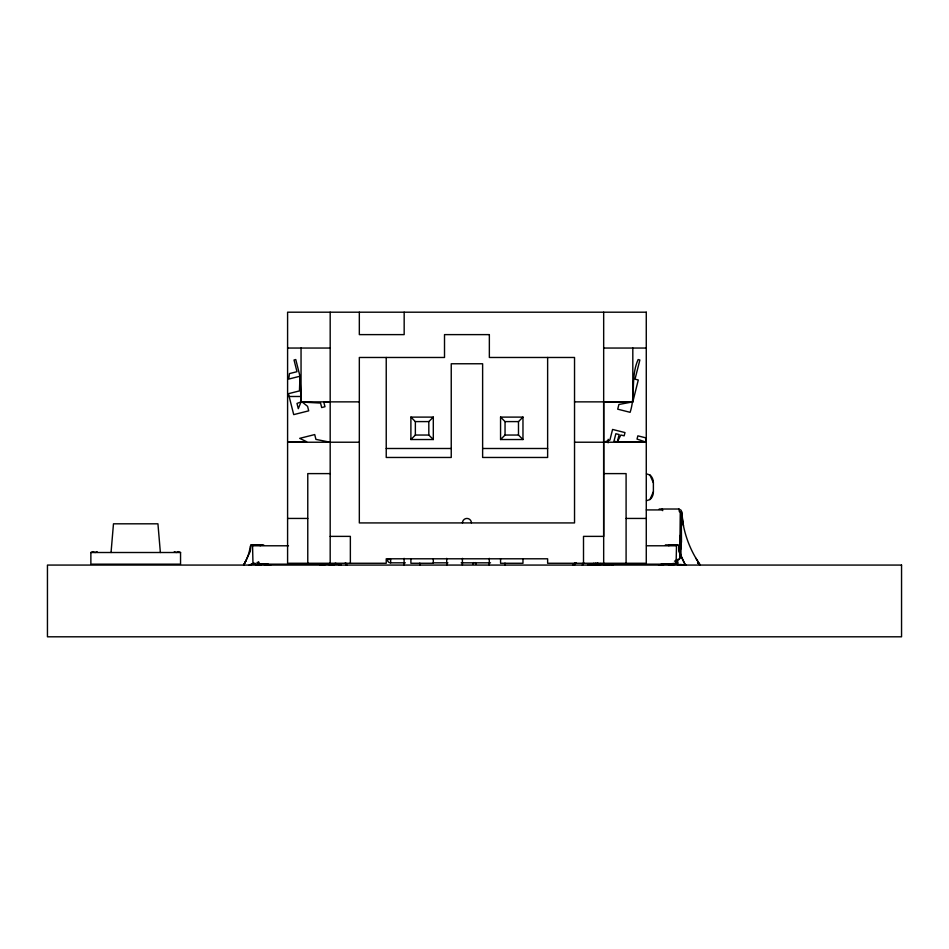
<?xml version="1.0" encoding="UTF-8"?>
<svg xmlns="http://www.w3.org/2000/svg" width="949" height="949" viewBox="0 0 949 949"><rect width="100%" height="100%" fill="white"/><g stroke="black" fill="none" stroke-linecap="round" stroke-linejoin="round"><path stroke-width="1.42" d="M603.671 563.279L603.671 401.878L632.817 401.878L638.286 379.991L635.011 379.161L639.863 359.991L638.131 359.552C630.492 376.48 635.806 395.14 630.112 412.317L617.716 409.173L618.902 404.476L632.817 401.878L632.817 348.046M681.477 542.33L681.252 510.372L678.926 509.02L659.199 509.02M680.326 535.212L680.172 557.253L679.377 559.175L676.601 559.708M111.045 552.508L113.477 523.812L157.937 523.812L160.369 552.508M263.692 544.892L251.651 544.892L250.299 546.233A48.945 48.648 19.7 0 1 245.981 560.645L243.751 565.07L250.299 551.322L250.975 545.07L260.536 544.892L260.216 545.782L260.429 544.951L262.102 544.892M301.047 348.046L301.047 401.878L298.306 408.675L296.99 403.432L301.047 401.878L359.327 401.866M646.494 500.728L649.935 499.53L653.386 491.76L653.386 482.792A8.968 6.904 -90 0 0 649.935 475.034L646.494 473.824M582.544 565.07L583.659 562.852L582.354 565.07M243.561 565.07L245.981 560.645M574.465 565.07L576.019 562.686M575.094 563.481L573.243 565.07L574.465 563.433M410.893 439.529L415.365 435.045L428.818 435.045L433.302 439.529L410.893 439.529L410.893 417.109L433.302 417.109L433.302 439.529M428.818 435.045L428.818 421.593L433.302 417.109M500.562 439.529L505.046 435.045L518.486 435.045L522.97 439.529L500.562 439.529L500.562 417.109L522.97 417.109L522.97 439.529M500.562 417.109L505.046 421.593L518.486 421.593L522.97 417.109M335.412 563.789L333.894 565.07L328.401 564.441M667.147 564.216L672.687 565.07L674.964 563.16L679.733 565.07L674.929 563.789M675.783 561.927L678.025 561.927A2.242 2.242 0 0 1 675.783 564.169L675.783 561.927L677.42 560.835L674.49 561.144M264.759 564.37L270.477 565.07L261.924 564.216L256.384 565.07L254.142 563.789L249.338 565.07L254.107 563.16M591.535 563.967L588.131 565.07L592.935 563.789L595.177 565.07L600.159 564.157L609.27 565.07L603.552 564.37L609.27 565.07L605.355 564.169M666.767 564.192L673.968 563.481L670.409 565.07L676.174 563.338L676.756 564.299L685.997 565.07L680.575 564.489M670.623 564.952L671.56 564.465M671.026 564.726L671.845 564.323M265.435 563.943L264.557 564.358L270.477 565.07L266.693 564.169M603.35 564.358L604.228 563.943M97.095 551.618L95.161 552.508L93.061 551.618L90.867 552.508L90.867 564.169L180.547 564.169L180.547 552.508L178.353 551.618L176.253 552.508L174.319 551.618M603.671 442.234L609.887 440.087L612.579 429.446L624.988 432.578L624.157 435.828L620.883 434.998L617.277 441.961L613.979 441.131L615.854 433.729L619.151 434.559L617.277 441.961L646.269 442.234L645.534 437.774L637.858 435.84L637.028 439.09L646.269 442.234L574.536 442.222M249.338 565.07L253.881 563.599M321.462 564.631L325.721 564.358L319.801 565.07L324.072 564.643L319.801 565.07L323.146 564.252M662.378 564.169L658.594 565.07L662.865 564.643M254.866 563.789L256.384 565.07L261.366 564.157M255.02 563.231L256.384 565.07L263.312 563.991L270.477 565.07L266.147 564.596M324.095 564.418L319.801 565.07L324.534 564.501M675.569 560.444L678.416 560.017L679.887 558.261L680.492 511.713L680.611 554.536L681.311 511.713L681.121 548.736L680.896 535.402M324.095 564.548L319.801 565.07L327.678 563.92L333.894 565.07L335.258 563.231L340.94 565.07L337.358 563.635M663.327 564.501L658.594 565.07L663.636 563.943L664.312 564.37L658.594 565.07L665.759 563.991L672.687 565.07M671.643 564.928L674.134 564.631M256.384 565.07L261.877 564.441M250.975 545.07L260.429 544.951L251.651 544.892M591.441 564.726L587.561 565.07L595.652 564.204L600.646 564.774M594.027 564.513L596.613 564.287L597.348 563.338L599.673 564.026M666.803 564.347L672.604 563.991M330.181 401.878L323.834 402.234L324.973 406.73L321.687 407.56L320.548 403.064L302.28 402.091L307.583 406.338L308.71 410.834L293.716 414.618L288.425 393.693L299.457 390.905L299.979 376.231L295.768 359.541L294.024 359.991L296.99 371.7L289.457 373.598L288.733 379.066L299.979 376.231L301.047 401.878M287.594 348.046L330.181 348.046M603.671 348.046L646.269 348.046M289.054 396.492L300.786 396.492M574.536 401.866L632.817 401.878M410.893 417.109L415.365 421.593L428.818 421.593M359.327 442.222L287.594 442.234L306.646 441.724L299.706 438.355L314.712 434.571L315.922 439.387L330.181 442.234M386.231 448.497L451.238 448.497M482.626 448.497L547.632 448.497M330.181 473.61L307.773 473.61L307.773 563.279M603.671 473.61L626.091 473.61L626.091 563.279M646.352 509.921L662.532 509.921M699.828 565.07L697.539 562.686L700.315 565.07A104.402 104.378 -19.3 0 1 681.619 511.713L679.377 511.713L678.926 509.02M287.594 518.439L307.773 518.439M626.091 518.439L646.269 518.439M330.181 536.375L350.359 536.375L350.359 563.267M665.379 544.892L678.096 545.07L678.772 546.233A48.945 48.648 -19.7 0 0 683.09 560.645L685.32 565.07M288.484 545.782L252.992 545.782L252.541 544.94L252.992 564.169L323.977 564.169M646.506 545.782L676.079 545.782L676.53 544.94L678.096 545.07M90.867 552.508L180.547 552.508M390.656 562.828L390.656 559.459L387.299 559.459A3.357 3.357 0 0 0 390.656 562.828L405.342 562.828M433.254 562.828L447.94 562.828M461.155 562.828L490.538 562.828M328.413 564.169L335.91 564.169M593.161 564.169L676.079 564.169L676.53 544.892L668.642 544.951L668.855 545.782M604.774 564.453L607.609 564.631M265.981 564.453L268.816 564.631L266.562 564.169M613.066 565.07L611.215 564.869L610.919 563.884M266.183 564.548L270.477 565.07L266.539 564.489M601.393 563.92L609.27 565.07M337.346 564.109L340.94 565.07M600.634 563.469L602.046 564.287L595.177 565.07L593.813 563.231M662.094 509.02L662.699 510.669M345.353 563.374L346.527 565.07L345.412 562.852M695.878 558.19L700.089 565.07M685.51 565.07L678.772 551.322L678.772 546.233M345.507 562.852L346.717 565.07M475.259 562.555L476.149 564.252M649.935 475.034L653.386 482.792M683.47 525.948L681.619 511.713M608.155 439.28L608.155 442.839M603.671 312.197L603.671 536.375L583.505 536.375L583.505 563.267M597.775 563.054L597.775 564.169A2.242 2.242 0 0 1 595.83 563.054M547.632 357.476L547.632 457.465L482.626 457.465L482.626 363.764L451.238 363.764L451.238 457.465L386.231 457.465L386.231 357.476M522.97 558.795L522.97 563.267L500.562 563.267L500.562 558.795M518.486 421.593L518.486 435.045M505.046 421.593L505.046 435.045M504.987 563.113L504.987 565.058M489.293 558.356L489.293 565.058M462.4 558.356L462.4 565.058M446.706 558.356L446.706 565.058M433.302 558.795L433.302 563.267L410.893 563.267L410.893 558.795M419.802 563.113L419.802 565.058M415.365 421.593L415.365 435.045M404.167 312.197L404.167 334.617L359.327 334.617L359.327 312.197M404.108 558.356L404.108 565.058M330.181 312.197L330.181 563.279M462.448 522.923A4.484 4.484 0 0 1 466.932 518.439A4.484 4.484 0 0 1 471.416 522.923M574.786 562.816A104.402 104.378 19.3 0 1 573.243 565.07M473.741 562.555A8.968 7.011 0 0 1 472.851 564.252M653.386 491.76A8.968 6.904 -90 0 1 649.935 499.53M258.709 562.128L257.049 562.472L259.302 564.062L258.709 562.128M646.269 312.197L287.594 312.197L287.594 563.267L386.231 563.267L386.231 558.795L547.632 558.795L547.632 563.267L646.269 563.267L646.269 312.197M489.352 334.617L444.512 334.617L444.512 357.476L359.327 357.476L359.327 522.923L574.536 522.923L574.536 357.476L489.352 357.476L489.352 334.617M901.55 565.07L47.45 565.07L47.45 636.803L901.55 636.803L901.55 565.07M333.894 565.07L328.354 564.216L333.894 565.07"/></g></svg>
